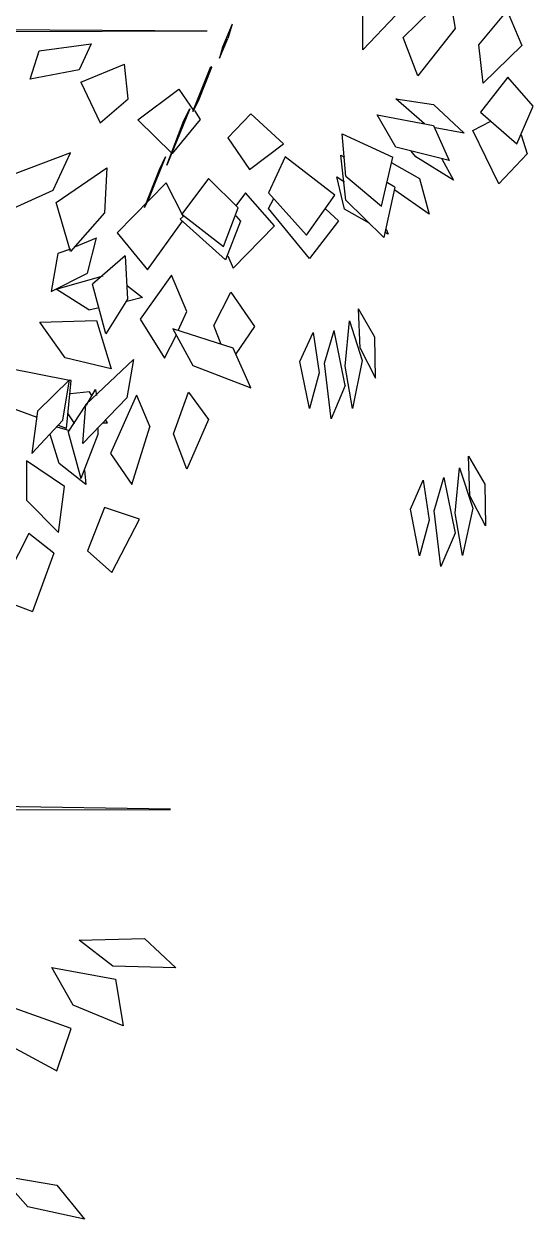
# Model space of a CAD drawing. Header units: millimetres. Extents: x 563079 to 571925, y 2063830 to 2067381.
# Drawn here: x 571003.21 to 571006.47, y 2066758.38 to 2066766.04 of the extents above; entities that cross this region are included whole.
import ezdxf

# ---------------------------------------------------------------- set-up
doc = ezdxf.new("R2010")
doc.units = ezdxf.units.MM
doc.header["$MEASUREMENT"] = 0
doc.layers.add('SO', color=48, linetype='Continuous')

# ---------------------------------------------------------------- blocks, each defined once
blk = doc.blocks.new('fasfsfsdf')
at = {"color": 99, "linetype": 'ByBlock'}
for p, q in [((596086.0577, 2065635.9883), (596086.0196, 2065635.7564)), ((596086.3526, 2065635.6993), (596086.0577, 2065635.9883)), ((596085.6866, 2065635.8706), (596085.5915, 2065635.6494)), ((596085.8674, 2065635.6529), (596085.6866, 2065635.8706)), ((596086.6095, 2065635.6208), (596086.6095, 2065635.9384)), ((596086.4002, 2065635.842), (596086.6095, 2065635.6208)), ((596086.0196, 2065635.7564), (596086.2575, 2065635.4531)), ((596087.4468, 2065635.785), (596087.5086, 2065635.6387)), ((596087.4468, 2065635.785), (596087.4753, 2065635.6922)), ((596093.612, 2065635.785), (596087.6085, 2065635.7421)), ((596091.4998, 2065635.7279), (596087.6085, 2065635.7421)), ((596085.5915, 2065635.6494), (596085.8389, 2065635.4068)), ((596085.8389, 2065635.4068), (596085.8674, 2065635.6529)), ((596086.2575, 2065635.4531), (596086.3526, 2065635.6993)), ((596087.5276, 2065635.5673), (596087.4753, 2065635.6922)), ((596087.5086, 2065635.6387), (596087.5276, 2065635.5673)), ((596088.6836, 2065635.6137), (596088.3506, 2065635.6601)), ((596088.3506, 2065635.6601), (596088.4267, 2065635.4924)), ((596088.7407, 2065635.4317), (596088.6836, 2065635.6137)), ((596087.5847, 2065635.5138), (596087.58, 2065635.5067)), ((596087.58, 2065635.5067), (596087.6656, 2065635.2926)), ((596087.6989, 2065635.2248), (596087.5847, 2065635.5138)), ((596088.1128, 2065635.3069), (596088.1365, 2065635.5281)), ((596088.4172, 2065635.4139), (596088.1365, 2065635.5281)), ((596088.4267, 2065635.4924), (596088.7407, 2065635.4317)), ((596085.5201, 2065635.2605), (596085.6819, 2065635.446)), ((596085.6819, 2065635.446), (596085.8579, 2065635.2212)), ((596088.4172, 2065635.4139), (596088.2935, 2065635.1534)), ((596087.7893, 2065635.3675), (596087.6941, 2065635.2319)), ((596088.0509, 2065635.1713), (596087.7893, 2065635.3675)), ((596085.6248, 2065635.0179), (596085.5201, 2065635.2605)), ((596086.1576, 2065635.2712), (596085.9625, 2065635.0857)), ((596086.4002, 2065635.3069), (596086.1576, 2065635.2712)), ((596086.2147, 2065635.1463), (596086.4002, 2065635.3069)), ((596087.6656, 2065635.2926), (596087.6989, 2065635.2248)), ((596088.2935, 2065635.1534), (596088.1128, 2065635.3069)), ((596085.8579, 2065635.2212), (596085.6248, 2065635.0179)), ((596086.5191, 2065635.2034), (596086.1576, 2065635.1356)), ((596086.4002, 2065634.9965), (596086.5191, 2065635.2034)), ((596087.1185, 2065635.0179), (596087.3278, 2065635.2105)), ((596087.3278, 2065635.2105), (596087.4753, 2065635.0571)), ((596087.6894, 2065635.2319), (596087.6513, 2065635.1749)), ((596087.6513, 2065635.1749), (596087.8321, 2065634.9572)), ((596087.756, 2065635.1677), (596087.7179, 2065635.2426)), ((596087.7179, 2065635.2426), (596087.8654, 2065634.8823)), ((596085.739, 2065634.761), (596085.9055, 2065635.1035)), ((596085.9055, 2065635.1035), (596085.7913, 2065635.1641)), ((596085.9625, 2065635.0857), (596086.1481, 2065635.1213)), ((596086.1576, 2065635.1356), (596086.0577, 2065634.9108)), ((596087.8654, 2065634.8823), (596087.756, 2065635.1677)), ((596087.8321, 2065634.9572), (596088.0509, 2065635.1713)), ((596085.5962, 2065635.075), (596085.5582, 2065634.9536)), ((596086.7427, 2065635.0821), (596086.4192, 2065634.9322)), ((596086.7189, 2065634.8109), (596086.7427, 2065635.0821)), ((596087.4753, 2065635.0571), (596087.3373, 2065634.8537)), ((596085.5582, 2065634.9536), (596085.739, 2065634.761)), ((596086.0577, 2065634.9108), (596086.4002, 2065634.9965)), ((596086.2718, 2065634.9358), (596086.3003, 2065634.9715)), ((596086.7189, 2065634.6575), (596086.7522, 2065634.9465)), ((596086.7522, 2065634.9465), (596086.7284, 2065634.9322)), ((596087.3373, 2065634.8537), (596087.1185, 2065635.0179)), ((596087.8321, 2065634.9572), (596087.8321, 2065634.9572)), ((596088.5932, 2065634.7217), (596088.4838, 2065634.9608)), ((596088.4838, 2065634.9608), (596088.8501, 2065634.8216)), ((596086.0291, 2065634.786), (596086.2718, 2065634.9358)), ((596086.1053, 2065634.9215), (596086.0291, 2065634.786)), ((596086.424, 2065634.8966), (596086.248, 2065634.7967)), ((596086.4906, 2065634.6183), (596086.4192, 2065634.9322)), ((596086.7903, 2065634.6896), (596087.109, 2065634.9358)), ((596087.109, 2065634.9358), (596087.2137, 2065634.7039)), ((596087.8749, 2065634.9358), (596087.9796, 2065634.6754)), ((596087.913, 2065634.8537), (596087.8749, 2065634.9358)), ((596086.248, 2065634.7967), (596086.1861, 2065634.5683)), ((596086.7189, 2065634.8109), (596086.4906, 2065634.6183)), ((596086.7284, 2065634.6004), (596086.776, 2065634.8074)), ((596086.776, 2065634.8074), (596086.7284, 2065634.7753)), ((596087.4087, 2065634.6076), (596087.599, 2065634.7967)), ((596087.599, 2065634.7967), (596087.7702, 2065634.5683)), ((596088.0081, 2065634.6111), (596087.913, 2065634.8537)), ((596088.5742, 2065634.6432), (596088.2507, 2065634.8644)), ((596088.2507, 2065634.8644), (596088.265, 2065634.5755)), ((596086.1861, 2065634.5683), (596086.405, 2065634.7217)), ((596086.405, 2065634.7396), (596086.4525, 2065634.7681)), ((596086.405, 2065634.7396), (596086.4763, 2065634.4185)), ((596087.7607, 2065634.554), (596087.8701, 2065634.7681)), ((596087.8701, 2065634.7681), (596088.1841, 2065634.447)), ((596088.9405, 2065634.5648), (596088.5932, 2065634.7217)), ((596086.4763, 2065634.4185), (596086.7189, 2065634.6575)), ((596086.9711, 2065634.4327), (596086.7903, 2065634.6896)), ((596087.2137, 2065634.7039), (596086.9711, 2065634.4327)), ((596087.1756, 2065634.4934), (596087.3611, 2065634.7039)), ((596087.2137, 2065634.604), (596087.1804, 2065634.6682)), ((596087.3611, 2065634.7039), (596087.423, 2065634.6218)), ((596087.9796, 2065634.6754), (596088.0081, 2065634.6111)), ((596088.4838, 2065634.3293), (596088.5742, 2065634.6432)), ((596086.5667, 2065634.5077), (596086.7284, 2065634.6004)), ((596086.7665, 2065634.5255), (596086.8474, 2065634.6004)), ((596086.952, 2065634.2829), (596087.2137, 2065634.604)), ((596087.5038, 2065634.3614), (596087.4087, 2065634.6076)), ((596087.7702, 2065634.5683), (596087.5038, 2065634.3614)), ((596088.265, 2065634.5755), (596088.4838, 2065634.3293)), ((596086.7665, 2065634.5255), (596086.952, 2065634.2829)), ((596087.1756, 2065634.4934), (596087.442, 2065634.2222)), ((596087.423, 2065634.5576), (596087.3944, 2065634.5219)), ((596087.3944, 2065634.5219), (596087.4896, 2065634.2758)), ((596087.4896, 2065634.2758), (596087.7798, 2065634.5362)), ((596087.7798, 2065634.5362), (596087.756, 2065634.5576)), ((596087.9891, 2065634.2115), (596087.7655, 2065634.5219)), ((596086.462, 2065634.472), (596086.4478, 2065634.4399)), ((596086.4478, 2065634.4399), (596086.4668, 2065634.4506)), ((596088.1841, 2065634.447), (596087.9891, 2065634.2115)), ((596088.4553, 2065634.3578), (596088.3173, 2065634.4149)), ((596088.3744, 2065634.1901), (596088.3173, 2065634.4149)), ((596088.4838, 2065634.3435), (596088.5647, 2065634.315)), ((596087.4753, 2065634.3007), (596087.442, 2065634.2222)), ((596088.1318, 2065634.3007), (596088.1175, 2065634.0224)), ((596088.1318, 2065634.3007), (596088.3411, 2065634.1188)), ((596088.5647, 2065634.315), (596088.6075, 2065634.0724)), ((596088.6075, 2065634.0724), (596088.3744, 2065634.1901)), ((596087.7369, 2065633.9439), (596087.8368, 2065634.1759)), ((596087.8368, 2065634.1759), (596088.0366, 2065633.894)), ((596088.1175, 2065634.1081), (596088.0224, 2065634.0331)), ((596088.2555, 2065633.8012), (596088.3411, 2065634.1188)), ((596088.5742, 2065634.0867), (596088.2745, 2065634.1723)), ((596087.4563, 2065634.0688), (596087.304, 2065633.8476)), ((596087.5657, 2065633.8548), (596087.4563, 2065634.0688)), ((596088.0224, 2065634.0331), (596088.1223, 2065634.0082)), ((596088.3649, 2065633.9547), (596088.5742, 2065634.0867)), ((596086.5334, 2065633.7798), (596086.6381, 2065633.9618)), ((596086.6285, 2065633.7085), (596086.6381, 2065633.9618)), ((596088.1175, 2065634.0224), (596088.2555, 2065633.8012)), ((596088.3649, 2065633.9547), (596088.2983, 2065633.9689)), ((596086.6951, 2065633.8833), (596086.6143, 2065633.63)), ((596086.7237, 2065633.5943), (596086.6951, 2065633.8833)), ((596087.794, 2065633.8226), (596087.7369, 2065633.9439)), ((596088.0366, 2065633.894), (596087.8797, 2065633.6442)), ((596088.3173, 2065633.8869), (596088.2222, 2065633.5765)), ((596088.6789, 2065633.8762), (596088.3173, 2065633.8869)), ((596088.5171, 2065633.6478), (596088.6789, 2065633.8762)), ((596086.7237, 2065633.4694), (596086.795, 2065633.8226)), ((596086.8569, 2065633.6121), (596086.795, 2065633.8226)), ((596086.9282, 2065633.8084), (596086.8902, 2065633.5515)), ((596087.0139, 2065633.6228), (596086.9282, 2065633.8084)), ((596087.304, 2065633.8476), (596087.423, 2065633.6728)), ((596087.442, 2065633.7085), (596087.8273, 2065633.8333)), ((596087.5181, 2065633.7334), (596087.5657, 2065633.8548)), ((596087.8273, 2065633.8333), (596087.6989, 2065633.5979)), ((596086.5286, 2065633.5158), (596086.5334, 2065633.7798)), ((596087.8797, 2065633.6442), (596087.8035, 2065633.7941)), ((596086.6285, 2065633.7085), (596086.5286, 2065633.5158)), ((596087.3278, 2065633.4552), (596087.442, 2065633.7085)), ((596088.2222, 2065633.5765), (596088.5171, 2065633.6478)), ((596086.6143, 2065633.63), (596086.6761, 2065633.3231)), ((596086.6761, 2065633.3231), (596086.7237, 2065633.5943)), ((596086.8141, 2065633.2554), (596086.8569, 2065633.6121)), ((596086.952, 2065633.3231), (596087.0139, 2065633.6228)), ((596087.6989, 2065633.5979), (596087.3278, 2065633.4552)), ((596088.3839, 2065633.3481), (596088.0795, 2065633.6371)), ((596088.0795, 2065633.6371), (596088.1223, 2065633.3909)), ((596088.4886, 2065633.5015), (596088.8882, 2065633.58)), ((596086.8902, 2065633.5515), (596086.952, 2065633.3231)), ((596088.5076, 2065633.1947), (596088.4791, 2065633.5015)), ((596088.4791, 2065633.5015), (596088.4886, 2065633.5015)), ((596088.4886, 2065633.5051), (596088.6931, 2065633.3053)), ((596088.5314, 2065633.2482), (596088.4886, 2065633.5051)), ((596086.7237, 2065633.4694), (596086.8141, 2065633.2554)), ((596087.7274, 2065633.4266), (596087.599, 2065633.2518)), ((596087.8226, 2065633.159), (596087.7274, 2065633.4266)), ((596088.3221, 2065633.4445), (596088.3173, 2065633.4052)), ((596088.3792, 2065633.3481), (596088.3221, 2065633.4445)), ((596088.3459, 2065633.4052), (596088.3601, 2065633.4302)), ((596088.3601, 2065633.4302), (596088.4838, 2065633.4159)), ((596088.0604, 2065633.4088), (596087.9748, 2065633.2054)), ((596088.0604, 2065633.4088), (596088.2269, 2065633.0341)), ((596088.1223, 2065633.3909), (596088.4029, 2065633.0984)), ((596088.3839, 2065633.3446), (596088.3792, 2065633.3481)), ((596088.4029, 2065633.0984), (596088.3839, 2065633.3481)), ((596088.4981, 2065633.1697), (596088.3839, 2065633.3446)), ((596088.46, 2065633.2304), (596088.4981, 2065633.2875)), ((596088.6931, 2065633.3053), (596088.7312, 2065633.0341)), ((596088.8596, 2065633.3267), (596088.6979, 2065633.2661)), ((596087.599, 2065633.2518), (596087.7369, 2065632.9342)), ((596088.089, 2065632.8344), (596087.9748, 2065633.2054)), ((596088.246, 2065633.2304), (596088.2555, 2065633.2482)), ((596088.2745, 2065633.2304), (596088.246, 2065633.2304)), ((596088.3078, 2065633.1947), (596088.3078, 2065633.1555)), ((596088.46, 2065633.2304), (596088.4553, 2065633.2304)), ((596088.5694, 2065633.2054), (596088.4886, 2065633.1804)), ((596088.5076, 2065633.1947), (596088.5599, 2065633.2125)), ((596088.7312, 2065633.0341), (596088.5314, 2065633.2482)), ((596087.7369, 2065632.9342), (596087.8226, 2065633.159)), ((596088.3078, 2065633.1555), (596088.4172, 2065632.8736)), ((596088.4981, 2065633.1697), (596088.4172, 2065632.8736)), ((596088.5552, 2065632.9699), (596088.6123, 2065633.1555)), ((596088.2269, 2065633.0341), (596088.089, 2065632.8344)), ((596085.934, 2065633.0163), (596085.8293, 2065632.8379)), ((596085.9245, 2065632.763), (596085.934, 2065633.0163)), ((596088.3839, 2065632.8344), (596088.5552, 2065632.9699)), ((596088.5219, 2065632.8236), (596088.7645, 2065632.9878)), ((596088.7645, 2065632.9878), (596088.7645, 2065632.7345)), ((596085.9911, 2065632.9414), (596085.9055, 2065632.6845)), ((596086.0196, 2065632.6524), (596085.9911, 2065632.9414)), ((596086.091, 2065632.8807), (596086.0196, 2065632.5239)), ((596086.1528, 2065632.6667), (596086.091, 2065632.8807)), ((596088.3934, 2065632.9271), (596088.3839, 2065632.8344)), ((596085.8293, 2065632.8379), (596085.8246, 2065632.5703)), ((596086.2242, 2065632.8629), (596086.1861, 2065632.606)), ((596086.3051, 2065632.6774), (596086.2242, 2065632.8629)), ((596088.5599, 2065632.5275), (596088.5219, 2065632.8236)), ((596085.8246, 2065632.5703), (596085.9245, 2065632.763)), ((596088.5599, 2065632.5275), (596088.7645, 2065632.7345)), ((596085.9055, 2065632.6845), (596085.9721, 2065632.3812)), ((596085.9721, 2065632.3812), (596086.0196, 2065632.6524)), ((596086.11, 2065632.3099), (596086.1528, 2065632.6667)), ((596086.248, 2065632.3777), (596086.3051, 2065632.6774)), ((596088.0414, 2065632.6131), (596088.265, 2065632.6881)), ((596088.265, 2065632.6881), (596088.3744, 2065632.4098)), ((596086.1861, 2065632.606), (596086.248, 2065632.3777)), ((596088.2174, 2065632.2706), (596088.0414, 2065632.6131)), ((596086.0196, 2065632.5239), (596086.11, 2065632.3099)), ((596088.5885, 2065632.3955), (596088.7502, 2065632.5204)), ((596088.7502, 2065632.5204), (596088.9595, 2065632.1101)), ((596088.3744, 2065632.4098), (596088.2174, 2065632.2706)), ((596088.5885, 2065632.3955), (596088.7264, 2065632.0209)), ((596088.9595, 2065632.1101), (596088.7264, 2065632.0209)), ((596087.8416, 2065630.7543), (596089.5779, 2065630.7828)), ((596087.8416, 2065630.7507), (596089.5523, 2065630.7472)), ((596088.0081, 2065629.9266), (596087.8083, 2065629.7375)), ((596088.4267, 2065629.9159), (596088.0081, 2065629.9266)), ((596088.2127, 2065629.7482), (596088.4267, 2065629.9159)), ((596087.8083, 2065629.7375), (596088.2127, 2065629.7482)), ((596088.6027, 2065629.741), (596088.1936, 2065629.6661)), ((596088.4648, 2065629.4984), (596088.6027, 2065629.741)), ((596088.1936, 2065629.6661), (596088.1461, 2065629.3664)), ((596088.4791, 2065629.3486), (596088.9262, 2065629.5091)), ((596088.1461, 2065629.3664), (596088.4648, 2065629.4984)), ((596088.5694, 2065629.0774), (596088.4791, 2065629.3486)), ((596088.9405, 2065629.2772), (596088.5694, 2065629.0774)), ((596088.9357, 2065628.4067), (596088.5694, 2065628.346)), ((596088.755, 2065628.2069), (596088.9357, 2065628.4067)), ((596088.5694, 2065628.346), (596088.3934, 2065628.1284)), ((596088.3934, 2065628.1284), (596088.755, 2065628.2069))]:
    blk.add_line(p, q, dxfattribs=at)

msp = doc.modelspace()

# ---------------------------------------------------------------- block references
at = {"layer": 'SO', "color": 4, "xscale": -1}
msp.add_blockref('fasfsfsdf', (1167091.99299, 1130.25078), dxfattribs=at)

doc.saveas('drawing.dxf')
